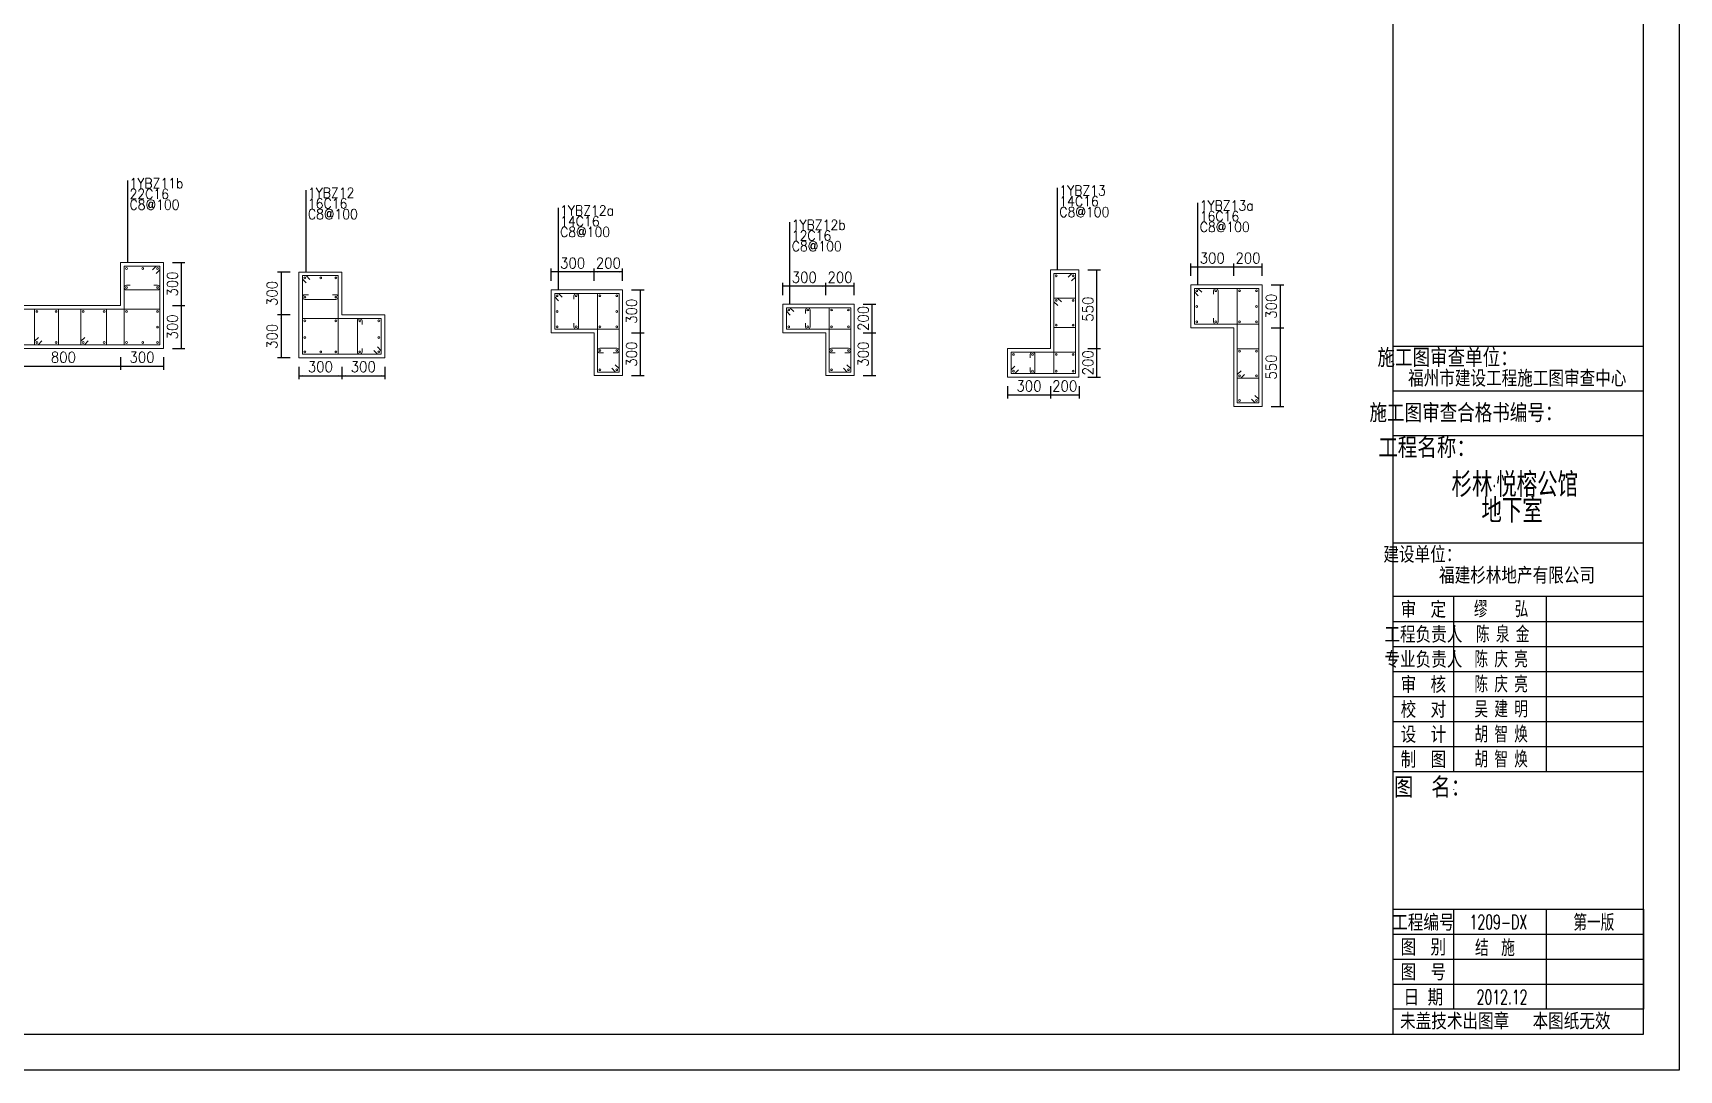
# Model space of a CAD drawing. Extents: x 292423 to 377252, y 106557 to 361882.
# Drawn here: x 330456 to 376523, y 302482 to 331499 of the extents above; entities that cross this region are included whole.
import ezdxf
from ezdxf.enums import TextEntityAlignment as Align

# ---------------------------------------------------------------- set-up
doc = ezdxf.new("R2010")
doc.units = 0
doc.header["$LTSCALE"] = 1000
for name, color, linetype in [('1508', 2, 'Continuous'), ('PUB_TITLE', 4, 'Continuous'), ('TEXT', 7, 'Continuous'), ('tk', 7, 'Continuous'), ('Y阴影', 254, 'Continuous')]:
    doc.layers.add(name, color=color, linetype=linetype)
for name, color, linetype, lineweight in [('REIN', 6, 'Continuous', 18), ('Z-柱大样外框', 7, 'ByLayer', 18), ('Z-详图标注', 3, 'Continuous', 18)]:
    doc.layers.add(name, color=color, linetype=linetype, lineweight=lineweight)
doc.styles.add('hztxt2', font='hztxt2')
doc.styles.get("Standard").update_dxf_attribs({"font": 'standard'})
doc.dimstyles.get("Standard").update_dxf_attribs({"dimtxt": 300, "dimasz": 100, "dimexe": 100, "dimexo": 250, "dimgap": 100, "dimtad": 0, "dimtoh": 1, "dimdec": 0, "dimlfac": 0.25, "dimdsep": 46, "dimcen": 0.09, "dimclrt": 7, "dimadec": 0, "dimazin": 0, "dimtfac": 1, "dimtdec": 4, "dimtofl": 0, "dimtmove": 0, "dimatfit": 3, "dimfxl": 1, "dimtolj": 1, "dimtzin": 0, "dimarcsym": 0})

# ---------------------------------------------------------------- blocks, each defined once
blk = doc.blocks.new('A1tk')
at = {"layer": 'PUB_TITLE'}
for p, q in [((76100, 20254), (83100, 20254)), ((76100, 19004), (83100, 19004)), ((76100, 17754), (83100, 17754)), ((76100, 14754), (83100, 14754)), ((76100, 13254), (83100, 13254)), ((77791, 13254), (77791, 8354)), ((80377, 13254), (80377, 8354)), ((76100, 12554), (83100, 12554)), ((76100, 11854), (83100, 11854)), ((76100, 11154), (83100, 11154)), ((76100, 10454), (83100, 10454)), ((76100, 9754), (83100, 9754)), ((76100, 9054), (83100, 9054)), ((76100, 8354), (83100, 8354)), ((77791, 7859), (77791, 7854)), ((76100, 4500), (83100, 4500)), ((77791, 4500), (77791, 1700)), ((80377, 4500), (80377, 1700)), ((83100, 4500), (83100, 1700)), ((76100, 3800), (83100, 3800)), ((76100, 3100), (83100, 3100)), ((76100, 2400), (83100, 2400)), ((83100, 1700), (76100, 1700))]:
    blk.add_line(p, q, dxfattribs=at)
at = {"layer": 'tk'}
blk.add_line((76100, 1000), (76100, 58400), dxfattribs=at)
at = {"layer": 'tk', "color": 5}
blk.add_lwpolyline([(0, 0), (0, 59400), (84100, 59400), (84100, 0)], close=True, dxfattribs=at)
at = {"layer": 'tk'}
blk.add_lwpolyline([(2500, 1000), (83100, 1000), (83100, 58400), (2500, 58400)], close=True, dxfattribs=at)
at = {"layer": 'PUB_TITLE', "style": 'hztxt2', "width": 0.8}
for s, height, p in [('施工图审查单位：', 450, (77622, 19953)), ('施工图审查合格书编号：', 450, (78136, 18409)), ('日  期', 400, (76945, 2050))]:
    blk.add_text(s, height=height, dxfattribs=at).set_placement(p, align=Align.MIDDLE)
at = {"layer": 'PUB_TITLE', "width": 0.8}
for s, height, p in [('工程名称：', 500, (77047, 17437)), ('建设单位：', 400, (76917, 14445)), ('审  定', 400, (76945, 12904)), ('工程负责人', 400, (76945, 12204)), ('专业负责人', 400, (76945, 11504)), ('审  核', 400, (76945, 10804)), ('校  对', 400, (76945, 10104)), ('设  计', 400, (76945, 9404)), ('制  图', 400, (76945, 8704)), ('图  名：', 500, (77188, 7934)), ('工程编号', 400, (76945, 4150)), ('图  别', 400, (76945, 3450)), ('图  号', 400, (76945, 2750)), ('未盖技术出图章   本图纸无效', 400, (79237, 1389))]:
    blk.add_text(s, height=height, dxfattribs=at).set_placement(p, align=Align.MIDDLE)
at = {"layer": 'TEXT', "color": 0}
for s, height, width, p in [('福州市建设工程施工图审查中心', 400, 0.8, (79571, 19373)), ('杉林·悦榕公馆', 600, 0.7, (79503, 16415)), ('地下室', 600, 0.7, (79428, 15691)), ('福建杉林地产有限公司', 400, 0.8, (79565, 13855))]:
    blk.add_text(s, height=height, dxfattribs=dict(at, width=width)).set_placement(p, align=Align.MIDDLE)
at = {"layer": 'TEXT', "color": 0, "linetype": 'ByBlock', "width": 0.7}
for s, p in [('缪    弘', (79121, 12915)), ('陈 泉 金', (79165, 12215)), ('陈 庆 亮', (79121, 11515)), ('陈 庆 亮', (79121, 10815)), ('吴 建 明', (79121, 10115)), ('胡 智 焕', (79121, 9415)), ('胡 智 焕', (79121, 8715)), ('1209-DX', (79042, 4141)), ('结  施', (78946, 3441))]:
    blk.add_text(s, height=400, dxfattribs=at).set_placement(p, align=Align.MIDDLE)
for s, p in [('第一版', (81142, 3942)), ('2012.12', (78435, 1841))]:
    blk.add_text(s, height=400, dxfattribs=at).set_placement(p)
blk = doc.blocks.new('*D473')
at = {"layer": 'Z-详图标注', "color": 0, "linetype": 'ByBlock', "lineweight": -2}
for p, q in [((337650, 324809), (337300, 324809)), ((337400, 324809), (337400, 323609)), ((337650, 323609), (337300, 323609))]:
    blk.add_line(p, q, dxfattribs=at)
for points in [[(337400, 324809), (337417, 324709), (337384, 324709)], [(337400, 323609), (337384, 323709), (337417, 323709)]]:
    blk.add_solid(points, dxfattribs=at)
at = {"layer": 'Z-详图标注', "color": 7, "linetype": 'Continuous', "lineweight": -2, "insert": (337150, 324209), "char_height": 300, "width": 566.67, "attachment_point": 5, "rotation": 90}
blk.add_mtext('300', dxfattribs=at)
blk = doc.blocks.new('*D76')
at = {"layer": 'Z-详图标注', "color": 0, "linetype": 'ByBlock', "lineweight": -2}
for p, q in [((337650, 323609), (337300, 323609)), ((337400, 323609), (337400, 322409)), ((337650, 322409), (337300, 322409))]:
    blk.add_line(p, q, dxfattribs=at)
for points in [[(337400, 323609), (337417, 323509), (337384, 323509)], [(337400, 322409), (337384, 322509), (337417, 322509)]]:
    blk.add_solid(points, dxfattribs=at)
at = {"layer": 'Z-详图标注', "color": 7, "linetype": 'Continuous', "lineweight": -2, "insert": (337150, 323009), "char_height": 300, "width": 566.67, "attachment_point": 5, "rotation": 90}
blk.add_mtext('300', dxfattribs=at)
blk = doc.blocks.new('*D575')
at = {"layer": 'Z-详图标注', "color": 0, "linetype": 'ByBlock', "lineweight": -2}
for p, q in [((337900, 322159), (337900, 321809)), ((339100, 322159), (339100, 321809)), ((337900, 321909), (339100, 321909))]:
    blk.add_line(p, q, dxfattribs=at)
for points in [[(337900, 321909), (338000, 321925), (338000, 321892)], [(339100, 321909), (339000, 321892), (339000, 321925)]]:
    blk.add_solid(points, dxfattribs=at)
at = {"layer": 'Z-详图标注', "color": 7, "linetype": 'Continuous', "lineweight": -2, "insert": (338500, 322159), "char_height": 300, "width": 566.67, "attachment_point": 5}
blk.add_mtext('300', dxfattribs=at)
blk = doc.blocks.new('*D183')
at = {"layer": 'Z-详图标注', "color": 0, "linetype": 'ByBlock', "lineweight": -2}
for p, q in [((339100, 322159), (339100, 321809)), ((340300, 322159), (340300, 321809)), ((339100, 321909), (340300, 321909))]:
    blk.add_line(p, q, dxfattribs=at)
for points in [[(339100, 321909), (339200, 321925), (339200, 321892)], [(340300, 321909), (340200, 321892), (340200, 321925)]]:
    blk.add_solid(points, dxfattribs=at)
at = {"layer": 'Z-详图标注', "color": 7, "linetype": 'Continuous', "lineweight": -2, "insert": (339700, 322159), "char_height": 300, "width": 566.67, "attachment_point": 5}
blk.add_mtext('300', dxfattribs=at)
blk = doc.blocks.new('*D236')
at = {"layer": 'Z-详图标注', "color": 0, "linetype": 'ByBlock', "lineweight": -2}
for p, q in [((357730, 321620), (357730, 321270)), ((358930, 321620), (358930, 321270)), ((357730, 321370), (358930, 321370))]:
    blk.add_line(p, q, dxfattribs=at)
for points in [[(357730, 321370), (357830, 321386), (357830, 321353)], [(358930, 321370), (358830, 321353), (358830, 321386)]]:
    blk.add_solid(points, dxfattribs=at)
at = {"layer": 'Z-详图标注', "color": 7, "linetype": 'Continuous', "lineweight": -2, "insert": (358330, 321620), "char_height": 300, "width": 566.67, "attachment_point": 5}
blk.add_mtext('300', dxfattribs=at)
blk = doc.blocks.new('*D731')
at = {"layer": 'Z-详图标注', "color": 0, "linetype": 'ByBlock', "lineweight": -2}
for p, q in [((358930, 321620), (358930, 321270)), ((359730, 321620), (359730, 321270)), ((358930, 321370), (359730, 321370))]:
    blk.add_line(p, q, dxfattribs=at)
for points in [[(358930, 321370), (359030, 321386), (359030, 321353)], [(359730, 321370), (359630, 321353), (359630, 321386)]]:
    blk.add_solid(points, dxfattribs=at)
at = {"layer": 'Z-详图标注', "color": 7, "linetype": 'Continuous', "lineweight": -2, "insert": (359330, 321620), "char_height": 300, "width": 566.67, "attachment_point": 5}
blk.add_mtext('200', dxfattribs=at)
blk = doc.blocks.new('*D343')
at = {"layer": 'Z-详图标注', "color": 0, "linetype": 'ByBlock', "lineweight": -2}
for p, q in [((359980, 322670), (360330, 322670)), ((360230, 321870), (360230, 322670)), ((359980, 321870), (360330, 321870))]:
    blk.add_line(p, q, dxfattribs=at)
for points in [[(360230, 322670), (360246, 322570), (360213, 322570)], [(360230, 321870), (360213, 321970), (360246, 321970)]]:
    blk.add_solid(points, dxfattribs=at)
at = {"layer": 'Z-详图标注', "color": 7, "linetype": 'Continuous', "lineweight": -2, "insert": (359980, 322270), "char_height": 300, "width": 566.67, "attachment_point": 5, "rotation": 90}
blk.add_mtext('200', dxfattribs=at)
blk = doc.blocks.new('*D826')
at = {"layer": 'Z-详图标注', "color": 0, "linetype": 'ByBlock', "lineweight": -2}
for p, q in [((359980, 324870), (360330, 324870)), ((360230, 322670), (360230, 324870)), ((359980, 322670), (360330, 322670))]:
    blk.add_line(p, q, dxfattribs=at)
for points in [[(360230, 324870), (360246, 324770), (360213, 324770)], [(360230, 322670), (360213, 322770), (360246, 322770)]]:
    blk.add_solid(points, dxfattribs=at)
at = {"layer": 'Z-详图标注', "color": 7, "linetype": 'Continuous', "lineweight": -2, "insert": (359980, 323770), "char_height": 300, "width": 566.67, "attachment_point": 5, "rotation": 90}
blk.add_mtext('550', dxfattribs=at)
blk = doc.blocks.new('*D749')
at = {"layer": 'Z-详图标注', "color": 0, "linetype": 'ByBlock', "lineweight": -2}
for p, q in [((347209, 323111), (347559, 323111)), ((347459, 321911), (347459, 323111)), ((347209, 321911), (347559, 321911))]:
    blk.add_line(p, q, dxfattribs=at)
for points in [[(347459, 323111), (347476, 323011), (347442, 323011)], [(347459, 321911), (347442, 322011), (347476, 322011)]]:
    blk.add_solid(points, dxfattribs=at)
at = {"layer": 'Z-详图标注', "color": 7, "linetype": 'Continuous', "lineweight": -2, "insert": (347209, 322511), "char_height": 300, "width": 566.67, "attachment_point": 5, "rotation": 90}
blk.add_mtext('300', dxfattribs=at)
blk = doc.blocks.new('*D802')
at = {"layer": 'Z-详图标注', "color": 0, "linetype": 'ByBlock', "lineweight": -2}
for p, q in [((347209, 324311), (347559, 324311)), ((347459, 323111), (347459, 324311)), ((347209, 323111), (347559, 323111))]:
    blk.add_line(p, q, dxfattribs=at)
for points in [[(347459, 324311), (347476, 324211), (347442, 324211)], [(347459, 323111), (347442, 323211), (347476, 323211)]]:
    blk.add_solid(points, dxfattribs=at)
at = {"layer": 'Z-详图标注', "color": 7, "linetype": 'Continuous', "lineweight": -2, "insert": (347209, 323711), "char_height": 300, "width": 566.67, "attachment_point": 5, "rotation": 90}
blk.add_mtext('300', dxfattribs=at)
blk = doc.blocks.new('*D419')
at = {"layer": 'Z-详图标注', "color": 0, "linetype": 'ByBlock', "lineweight": -2}
for p, q in [((346159, 324561), (346159, 324911)), ((346959, 324811), (346159, 324811)), ((346959, 324561), (346959, 324911))]:
    blk.add_line(p, q, dxfattribs=at)
for points in [[(346159, 324811), (346259, 324828), (346259, 324795)], [(346959, 324811), (346859, 324795), (346859, 324828)]]:
    blk.add_solid(points, dxfattribs=at)
at = {"layer": 'Z-详图标注', "color": 7, "linetype": 'Continuous', "lineweight": -2, "insert": (346559, 325061), "char_height": 300, "width": 566.67, "attachment_point": 5}
blk.add_mtext('200', dxfattribs=at)
blk = doc.blocks.new('*D30')
at = {"layer": 'Z-详图标注', "color": 0, "linetype": 'ByBlock', "lineweight": -2}
for p, q in [((344959, 324561), (344959, 324911)), ((346159, 324811), (344959, 324811)), ((346159, 324561), (346159, 324911))]:
    blk.add_line(p, q, dxfattribs=at)
for points in [[(344959, 324811), (345059, 324828), (345059, 324795)], [(346159, 324811), (346059, 324795), (346059, 324828)]]:
    blk.add_solid(points, dxfattribs=at)
at = {"layer": 'Z-详图标注', "color": 7, "linetype": 'Continuous', "lineweight": -2, "insert": (345559, 325061), "char_height": 300, "width": 566.67, "attachment_point": 5}
blk.add_mtext('300', dxfattribs=at)
blk = doc.blocks.new('*D521')
at = {"layer": 'Z-详图标注', "color": 0, "linetype": 'ByBlock', "lineweight": -2}
for p, q in [((353692, 323111), (354042, 323111)), ((353942, 321911), (353942, 323111)), ((353692, 321911), (354042, 321911))]:
    blk.add_line(p, q, dxfattribs=at)
for points in [[(353942, 323111), (353959, 323011), (353925, 323011)], [(353942, 321911), (353925, 322011), (353959, 322011)]]:
    blk.add_solid(points, dxfattribs=at)
at = {"layer": 'Z-详图标注', "color": 7, "linetype": 'Continuous', "lineweight": -2, "insert": (353692, 322511), "char_height": 300, "width": 566.67, "attachment_point": 5, "rotation": 90}
blk.add_mtext('300', dxfattribs=at)
blk = doc.blocks.new('*D576')
at = {"layer": 'Z-详图标注', "color": 0, "linetype": 'ByBlock', "lineweight": -2}
for p, q in [((353692, 323911), (354042, 323911)), ((353942, 323111), (353942, 323911)), ((353692, 323111), (354042, 323111))]:
    blk.add_line(p, q, dxfattribs=at)
for points in [[(353942, 323911), (353959, 323811), (353925, 323811)], [(353942, 323111), (353925, 323211), (353959, 323211)]]:
    blk.add_solid(points, dxfattribs=at)
at = {"layer": 'Z-详图标注', "color": 7, "linetype": 'Continuous', "lineweight": -2, "insert": (353692, 323511), "char_height": 300, "width": 566.67, "attachment_point": 5, "rotation": 90}
blk.add_mtext('200', dxfattribs=at)
blk = doc.blocks.new('*D195')
at = {"layer": 'Z-详图标注', "color": 0, "linetype": 'ByBlock', "lineweight": -2}
for p, q in [((352642, 324161), (352642, 324511)), ((353442, 324411), (352642, 324411)), ((353442, 324161), (353442, 324511))]:
    blk.add_line(p, q, dxfattribs=at)
for points in [[(352642, 324411), (352742, 324428), (352742, 324395)], [(353442, 324411), (353342, 324395), (353342, 324428)]]:
    blk.add_solid(points, dxfattribs=at)
at = {"layer": 'Z-详图标注', "color": 7, "linetype": 'Continuous', "lineweight": -2, "insert": (353042, 324661), "char_height": 300, "width": 566.67, "attachment_point": 5}
blk.add_mtext('200', dxfattribs=at)
blk = doc.blocks.new('*D675')
at = {"layer": 'Z-详图标注', "color": 0, "linetype": 'ByBlock', "lineweight": -2}
for p, q in [((351442, 324161), (351442, 324511)), ((352642, 324411), (351442, 324411)), ((352642, 324161), (352642, 324511))]:
    blk.add_line(p, q, dxfattribs=at)
for points in [[(351442, 324411), (351542, 324428), (351542, 324395)], [(352642, 324411), (352542, 324395), (352542, 324428)]]:
    blk.add_solid(points, dxfattribs=at)
at = {"layer": 'Z-详图标注', "color": 7, "linetype": 'Continuous', "lineweight": -2, "insert": (352042, 324661), "char_height": 300, "width": 566.67, "attachment_point": 5}
blk.add_mtext('300', dxfattribs=at)
blk = doc.blocks.new('*D297')
at = {"layer": 'Z-详图标注', "color": 0, "linetype": 'ByBlock', "lineweight": -2}
for p, q in [((362859, 324701), (362859, 325051)), ((362859, 324951), (364059, 324951)), ((364059, 324701), (364059, 325051))]:
    blk.add_line(p, q, dxfattribs=at)
for points in [[(362859, 324951), (362959, 324967), (362959, 324934)], [(364059, 324951), (363959, 324934), (363959, 324967)]]:
    blk.add_solid(points, dxfattribs=at)
at = {"layer": 'Z-详图标注', "color": 7, "linetype": 'Continuous', "lineweight": -2, "insert": (363459, 325201), "char_height": 300, "width": 566.67, "attachment_point": 5}
blk.add_mtext('300', dxfattribs=at)
blk = doc.blocks.new('*D349')
at = {"layer": 'Z-详图标注', "color": 0, "linetype": 'ByBlock', "lineweight": -2}
for p, q in [((364059, 324701), (364059, 325051)), ((364059, 324951), (364859, 324951)), ((364859, 324701), (364859, 325051))]:
    blk.add_line(p, q, dxfattribs=at)
for points in [[(364059, 324951), (364159, 324967), (364159, 324934)], [(364859, 324951), (364759, 324934), (364759, 324967)]]:
    blk.add_solid(points, dxfattribs=at)
at = {"layer": 'Z-详图标注', "color": 7, "linetype": 'Continuous', "lineweight": -2, "insert": (364459, 325201), "char_height": 300, "width": 566.67, "attachment_point": 5}
blk.add_mtext('200', dxfattribs=at)
blk = doc.blocks.new('*D832')
at = {"layer": 'Z-详图标注', "color": 0, "linetype": 'ByBlock', "lineweight": -2}
for p, q in [((365109, 324451), (365459, 324451)), ((365359, 324451), (365359, 323251)), ((365109, 323251), (365459, 323251))]:
    blk.add_line(p, q, dxfattribs=at)
for points in [[(365359, 324451), (365376, 324351), (365342, 324351)], [(365359, 323251), (365342, 323351), (365376, 323351)]]:
    blk.add_solid(points, dxfattribs=at)
at = {"layer": 'Z-详图标注', "color": 7, "linetype": 'Continuous', "lineweight": -2, "insert": (365109, 323851), "char_height": 300, "width": 566.67, "attachment_point": 5, "rotation": 90}
blk.add_mtext('300', dxfattribs=at)
blk = doc.blocks.new('*D542')
at = {"layer": 'Z-详图标注', "color": 0, "linetype": 'ByBlock', "lineweight": -2}
for p, q in [((365109, 323251), (365459, 323251)), ((365359, 323251), (365359, 321051)), ((365109, 321051), (365459, 321051))]:
    blk.add_line(p, q, dxfattribs=at)
for points in [[(365359, 323251), (365376, 323151), (365342, 323151)], [(365359, 321051), (365342, 321151), (365376, 321151)]]:
    blk.add_solid(points, dxfattribs=at)
at = {"layer": 'Z-详图标注', "color": 7, "linetype": 'Continuous', "lineweight": -2, "insert": (365109, 322151), "char_height": 300, "width": 566.67, "attachment_point": 5, "rotation": 90}
blk.add_mtext('550', dxfattribs=at)
blk = doc.blocks.new('*D164')
at = {"layer": 'Z-详图标注', "color": 0, "linetype": 'ByBlock', "lineweight": -2}
for p, q in [((329709, 322424), (329709, 322074)), ((329709, 322174), (332909, 322174)), ((332909, 322424), (332909, 322074))]:
    blk.add_line(p, q, dxfattribs=at)
for points in [[(329709, 322174), (329809, 322190), (329809, 322157)], [(332909, 322174), (332809, 322157), (332809, 322190)]]:
    blk.add_solid(points, dxfattribs=at)
at = {"layer": 'Z-详图标注', "color": 7, "linetype": 'Continuous', "lineweight": -2, "insert": (331309, 322424), "char_height": 300, "width": 566.67, "attachment_point": 5}
blk.add_mtext('800', dxfattribs=at)
blk = doc.blocks.new('*D217')
at = {"layer": 'Z-详图标注', "color": 0, "linetype": 'ByBlock', "lineweight": -2}
for p, q in [((332909, 322424), (332909, 322074)), ((332909, 322174), (334109, 322174)), ((334109, 322424), (334109, 322074))]:
    blk.add_line(p, q, dxfattribs=at)
for points in [[(332909, 322174), (333009, 322190), (333009, 322157)], [(334109, 322174), (334009, 322157), (334009, 322190)]]:
    blk.add_solid(points, dxfattribs=at)
at = {"layer": 'Z-详图标注', "color": 7, "linetype": 'Continuous', "lineweight": -2, "insert": (333509, 322424), "char_height": 300, "width": 566.67, "attachment_point": 5}
blk.add_mtext('300', dxfattribs=at)
blk = doc.blocks.new('*D703')
at = {"layer": 'Z-详图标注', "color": 0, "linetype": 'ByBlock', "lineweight": -2}
for p, q in [((334359, 323874), (334709, 323874)), ((334609, 322674), (334609, 323874)), ((334359, 322674), (334709, 322674))]:
    blk.add_line(p, q, dxfattribs=at)
for points in [[(334609, 323874), (334625, 323774), (334592, 323774)], [(334609, 322674), (334592, 322774), (334625, 322774)]]:
    blk.add_solid(points, dxfattribs=at)
at = {"layer": 'Z-详图标注', "color": 7, "linetype": 'Continuous', "lineweight": -2, "insert": (334359, 323274), "char_height": 300, "width": 566.67, "attachment_point": 5, "rotation": 90}
blk.add_mtext('300', dxfattribs=at)
blk = doc.blocks.new('*D322')
at = {"layer": 'Z-详图标注', "color": 0, "linetype": 'ByBlock', "lineweight": -2}
for p, q in [((334359, 325074), (334709, 325074)), ((334609, 323874), (334609, 325074)), ((334359, 323874), (334709, 323874))]:
    blk.add_line(p, q, dxfattribs=at)
for points in [[(334609, 325074), (334625, 324974), (334592, 324974)], [(334609, 323874), (334592, 323974), (334625, 323974)]]:
    blk.add_solid(points, dxfattribs=at)
at = {"layer": 'Z-详图标注', "color": 7, "linetype": 'Continuous', "lineweight": -2, "insert": (334359, 324474), "char_height": 300, "width": 566.67, "attachment_point": 5, "rotation": 90}
blk.add_mtext('300', dxfattribs=at)

msp = doc.modelspace()

# ---------------------------------------------------------------- linework, layer by layer
at = {"layer": 'REIN', "color": 6}
for points in [[(333802.7, 324867.5), (333908.7, 324973.6), (334008.7, 324973.6), (334008.7, 322773.6), (333008.7, 322773.6), (333008.7, 324973.6), (334008.7, 324973.6), (334008.7, 324873.6), (333902.7, 324767.5)], [(338106.3, 324502.5), (338000.2, 324608.6), (338000.2, 324708.6), (339000.2, 324708.6), (339000.2, 322508.6), (338000.2, 322508.6), (338000.2, 324708.6), (338100.2, 324708.6), (338206.3, 324602.5)], [(359423.5, 324663.5), (359529.6, 324769.5), (359629.6, 324769.5), (359629.6, 321969.5), (359029.6, 321969.5), (359029.6, 324769.5), (359629.6, 324769.5), (359629.6, 324669.5), (359523.5, 324563.5)], [(363165.2, 324244.7), (363059.1, 324350.7), (362959.1, 324350.7), (362959.1, 323350.7), (364759.1, 323350.7), (364759.1, 324350.7), (362959.1, 324350.7), (362959.1, 324250.7), (363065.2, 324144.7)], [(364553.1, 321256.8), (364659.1, 321150.7), (364759.1, 321150.7), (364759.1, 324350.7), (364159.1, 324350.7), (364159.1, 321150.7), (364759.1, 321150.7), (364759.1, 321250.7), (364653.1, 321356.8)], [(345165.1, 324005.2), (345059.1, 324111.2), (345059.1, 324211.2), (346859.1, 324211.2), (346859.1, 323211.2), (345059.1, 323211.2), (345059.1, 324211.2), (345159.1, 324211.2), (345265.1, 324105.2)], [(346753, 322217.3), (346859.1, 322111.2), (346859.1, 322011.2), (346259.1, 322011.2), (346259.1, 324211.2), (346859.1, 324211.2), (346859.1, 322011.2), (346759.1, 322011.2), (346653, 322117.3)], [(359135.6, 323873.5), (359029.6, 323979.5), (359029.6, 324079.5), (359629.6, 324079.5), (359629.6, 323259.5), (359029.6, 323259.5), (359029.6, 324079.5), (359129.6, 324079.5), (359235.6, 323973.5)], [(330014.8, 322879.7), (329908.7, 322773.6), (329808.7, 322773.6), (329808.7, 323773.6), (334008.7, 323773.6), (334008.7, 322773.6), (329808.7, 322773.6), (329808.7, 322873.6), (329914.8, 322979.7)], [(330708.8, 322879.7), (330602.7, 322773.6), (330502.7, 322773.6), (330502.7, 323773.6), (331169.1, 323773.6), (331169.1, 322773.6), (330502.7, 322773.6), (330502.7, 322873.6), (330608.8, 322979.7)], [(332004.2, 322879.7), (331898.2, 322773.6), (331798.2, 322773.6), (331798.2, 323773.6), (332514.7, 323773.6), (332514.7, 322773.6), (331798.2, 322773.6), (331798.2, 322873.6), (331904.2, 322979.7)], [(340094.1, 322714.6), (340200.2, 322608.6), (340200.2, 322508.6), (338000.2, 322508.6), (338000.2, 323508.6), (340200.2, 323508.6), (340200.2, 322508.6), (340100.2, 322508.6), (339994.1, 322614.6)], [(351648, 323605.2), (351541.9, 323711.2), (351541.9, 323811.2), (353341.9, 323811.2), (353341.9, 323211.2), (351541.9, 323211.2), (351541.9, 323811.2), (351641.9, 323811.2), (351748, 323705.2)], [(353235.8, 322217.3), (353341.9, 322111.2), (353341.9, 322011.2), (352741.9, 322011.2), (352741.9, 323811.2), (353341.9, 323811.2), (353341.9, 322011.2), (353241.9, 322011.2), (353135.8, 322117.3)], [(358035.6, 322075.6), (357929.6, 321969.5), (357829.6, 321969.5), (357829.6, 322569.5), (359629.6, 322569.5), (359629.6, 321969.5), (357829.6, 321969.5), (357829.6, 322069.5), (357935.6, 322175.6)], [(364265.2, 322046.8), (364159.1, 321940.7), (364159.1, 321840.7), (364759.1, 321840.7), (364759.1, 322660.7), (364159.1, 322660.7), (364159.1, 321840.7), (364259.1, 321840.7), (364365.2, 321946.8)]]:
    msp.add_lwpolyline(points, dxfattribs=at)
for points in [[(333048.7, 324908.6, 1), (333098.7, 324908.6, 1)], [(333504, 324908.6, 1), (333554, 324908.6, 1)], [(333918.7, 324908.6, 1), (333968.7, 324908.6, 1)], [(333048.7, 324373.6, 1), (333098.7, 324373.6, 1)], [(333918.7, 324373.6, 1), (333968.7, 324373.6, 1)], [(338040.2, 324643.6, 1), (338090.2, 324643.6, 1)], [(338484.9, 324643.6, 1), (338534.9, 324643.6, 1)], [(338910.2, 324643.6, 1), (338960.2, 324643.6, 1)], [(359069.6, 324704.5, 1), (359119.6, 324704.5, 1)], [(359539.6, 324704.5, 1), (359589.6, 324704.5, 1)], [(338040.2, 324108.6, 1), (338090.2, 324108.6, 1)], [(338910.2, 324108.6, 1), (338960.2, 324108.6, 1)], [(345149.1, 324146.2, 1), (345099.1, 324146.2, 1)], [(345684.1, 324146.2, 1), (345634.1, 324146.2, 1)], [(346349.1, 324146.2, 1), (346299.1, 324146.2, 1)], [(346819.1, 324146.2, 1), (346769.1, 324146.2, 1)], [(359069.6, 324014.5, 1), (359119.6, 324014.5, 1)], [(359539.6, 324014.5, 1), (359589.6, 324014.5, 1)], [(362999.1, 324285.7, -1), (363049.1, 324285.7, -1)], [(362999.1, 323845.1, -1), (363049.1, 323845.1, -1)], [(363534.1, 324285.7, -1), (363584.1, 324285.7, -1)], [(364199.1, 324285.7, -1), (364249.1, 324285.7, -1)], [(364669.1, 324285.7, -1), (364719.1, 324285.7, -1)], [(364669.1, 323845.1, -1), (364719.1, 323845.1, -1)], [(330542.7, 323708.6, 1), (330592.7, 323708.6, 1)], [(331079.1, 323708.6, 1), (331129.1, 323708.6, 1)], [(331838.2, 323708.6, 1), (331888.2, 323708.6, 1)], [(332424.7, 323708.6, 1), (332474.7, 323708.6, 1)], [(333048.7, 323708.6, 1), (333098.7, 323708.6, 1)], [(333918.7, 323708.6, 1), (333968.7, 323708.6, 1)], [(338040.2, 323443.6, 1), (338090.2, 323443.6, 1)], [(338910.2, 323443.6, 1), (338960.2, 323443.6, 1)], [(339575.2, 323443.6, 1), (339625.2, 323443.6, 1)], [(340110.2, 323443.6, 1), (340160.2, 323443.6, 1)], [(345149.1, 323704.1, 1), (345099.1, 323704.1, 1)], [(346819.1, 323704.1, 1), (346769.1, 323704.1, 1)], [(351631.9, 323746.2, 1), (351581.9, 323746.2, 1)], [(352166.9, 323746.2, 1), (352116.9, 323746.2, 1)], [(352831.9, 323746.2, 1), (352781.9, 323746.2, 1)], [(353301.9, 323746.2, 1), (353251.9, 323746.2, 1)], [(362999.1, 323415.7, -1), (363049.1, 323415.7, -1)], [(363534.1, 323415.7, -1), (363584.1, 323415.7, -1)], [(364199.1, 323415.7, -1), (364249.1, 323415.7, -1)], [(364669.1, 323415.7, -1), (364719.1, 323415.7, -1)], [(333918.7, 323269.1, 1), (333968.7, 323269.1, 1)], [(338040.2, 322974.6, 1), (338090.2, 322974.6, 1)], [(340110.2, 322974.6, 1), (340160.2, 322974.6, 1)], [(345149.1, 323276.2, 1), (345099.1, 323276.2, 1)], [(345684.1, 323276.2, 1), (345634.1, 323276.2, 1)], [(346349.1, 323276.2, 1), (346299.1, 323276.2, 1)], [(346819.1, 323276.2, 1), (346769.1, 323276.2, 1)], [(351631.9, 323276.2, 1), (351581.9, 323276.2, 1)], [(352166.9, 323276.2, 1), (352116.9, 323276.2, 1)], [(352831.9, 323276.2, 1), (352781.9, 323276.2, 1)], [(353301.9, 323276.2, 1), (353251.9, 323276.2, 1)], [(359069.6, 323324.5, 1), (359119.6, 323324.5, 1)], [(359539.6, 323324.5, 1), (359589.6, 323324.5, 1)], [(330542.7, 322838.6, 1), (330592.7, 322838.6, 1)], [(331079.1, 322838.6, 1), (331129.1, 322838.6, 1)], [(331838.2, 322838.6, 1), (331888.2, 322838.6, 1)], [(332424.7, 322838.6, 1), (332474.7, 322838.6, 1)], [(333048.7, 322838.6, 1), (333098.7, 322838.6, 1)], [(333504, 322838.6, 1), (333554, 322838.6, 1)], [(333918.7, 322838.6, 1), (333968.7, 322838.6, 1)], [(338040.2, 322573.6, 1), (338090.2, 322573.6, 1)], [(338484.9, 322573.6, 1), (338534.9, 322573.6, 1)], [(338910.2, 322573.6, 1), (338960.2, 322573.6, 1)], [(339575.2, 322573.6, 1), (339625.2, 322573.6, 1)], [(340110.2, 322573.6, 1), (340160.2, 322573.6, 1)], [(346349.1, 322611.2, 1), (346299.1, 322611.2, 1)], [(346819.1, 322611.2, 1), (346769.1, 322611.2, 1)], [(352831.9, 322611.2, 1), (352781.9, 322611.2, 1)], [(353301.9, 322611.2, 1), (353251.9, 322611.2, 1)], [(357869.6, 322504.5, 1), (357919.6, 322504.5, 1)], [(358404.6, 322504.5, 1), (358454.6, 322504.5, 1)], [(359069.6, 322504.5, 1), (359119.6, 322504.5, 1)], [(359539.6, 322504.5, 1), (359589.6, 322504.5, 1)], [(364199.1, 322595.7, -1), (364249.1, 322595.7, -1)], [(364669.1, 322595.7, -1), (364719.1, 322595.7, -1)], [(346349.1, 322076.2, 1), (346299.1, 322076.2, 1)], [(346819.1, 322076.2, 1), (346769.1, 322076.2, 1)], [(352831.9, 322076.2, 1), (352781.9, 322076.2, 1)], [(353301.9, 322076.2, 1), (353251.9, 322076.2, 1)], [(357869.6, 322034.5, 1), (357919.6, 322034.5, 1)], [(358404.6, 322034.5, 1), (358454.6, 322034.5, 1)], [(359069.6, 322034.5, 1), (359119.6, 322034.5, 1)], [(359539.6, 322034.5, 1), (359589.6, 322034.5, 1)], [(364199.1, 321905.7, -1), (364249.1, 321905.7, -1)], [(364669.1, 321905.7, -1), (364719.1, 321905.7, -1)], [(364199.1, 321215.7, -1), (364249.1, 321215.7, -1)], [(364669.1, 321215.7, -1), (364719.1, 321215.7, -1)]]:
    msp.add_lwpolyline(points, format="xyb", close=True, dxfattribs=at)
for points in [[(333843.7, 324438.6), (333943.7, 324438.6, -1), (333943.7, 324308.6), (333073.7, 324308.6, -1), (333073.7, 324438.6), (333173.7, 324438.6)], [(363494.1, 323515.7), (363494.1, 323415.7, 1), (363624.1, 323415.7), (363624.1, 324285.7, 1), (363494.1, 324285.7), (363494.1, 324185.7)], [(338835.2, 324173.6), (338935.2, 324173.6, -1), (338935.2, 324043.6), (338065.2, 324043.6, -1), (338065.2, 324173.6), (338165.2, 324173.6)], [(345594.1, 324046.2), (345594.1, 324146.2, -1), (345724.1, 324146.2), (345724.1, 323276.2, -1), (345594.1, 323276.2), (345594.1, 323376.2)], [(339665.2, 322673.6), (339665.2, 322573.6, -1), (339535.2, 322573.6), (339535.2, 323443.6, -1), (339665.2, 323443.6), (339665.2, 323343.6)], [(352076.9, 323646.2), (352076.9, 323746.2, -1), (352206.9, 323746.2), (352206.9, 323276.2, -1), (352076.9, 323276.2), (352076.9, 323376.2)], [(346424.1, 322546.2), (346324.1, 322546.2, -1), (346324.1, 322676.2), (346794.1, 322676.2, -1), (346794.1, 322546.2), (346694.1, 322546.2)], [(352906.9, 322546.2), (352806.9, 322546.2, -1), (352806.9, 322676.2), (353276.9, 322676.2, -1), (353276.9, 322546.2), (353176.9, 322546.2)], [(358364.6, 322404.5), (358364.6, 322504.5, -1), (358494.6, 322504.5), (358494.6, 322034.5, -1), (358364.6, 322034.5), (358364.6, 322134.5)]]:
    msp.add_lwpolyline(points, format="xyb", dxfattribs=at)
at = {"layer": 'Y阴影'}
for p, q in [((333108.7, 325068.6), (333108.7, 327368.6)), ((338100.2, 324803.6), (338100.2, 327103.6)), ((359129.6, 324864.5), (359129.6, 327164.5)), ((363059.1, 324445.7), (363059.1, 326745.7)), ((345159.1, 324306.2), (345159.1, 326606.2)), ((351641.9, 323906.2), (351641.9, 326206.2))]:
    msp.add_line(p, q, dxfattribs=at)
at = {"layer": 'Z-柱大样外框'}
for points in [[(329708.7, 323873.6), (329708.7, 322673.6), (334108.7, 322673.6), (334108.7, 325073.6), (332908.7, 325073.6), (332908.7, 323873.6), (329708.7, 323873.6)], [(337900.2, 324808.6), (337900.2, 322408.6), (340300.2, 322408.6), (340300.2, 323608.6), (339100.2, 323608.6), (339100.2, 324808.6), (337900.2, 324808.6)], [(357729.6, 322669.5), (357729.6, 321869.5), (359729.6, 321869.5), (359729.6, 324869.5), (358929.6, 324869.5), (358929.6, 322669.5), (357729.6, 322669.5)], [(346959.1, 321911.2), (346959.1, 324311.2), (344959.1, 324311.2), (344959.1, 323111.2), (346159.1, 323111.2), (346159.1, 321911.2), (346959.1, 321911.2)], [(362859.1, 323250.7), (362859.1, 324450.7), (364859.1, 324450.7), (364859.1, 321050.7), (364059.1, 321050.7), (364059.1, 323250.7), (362859.1, 323250.7)], [(353441.9, 321911.2), (353441.9, 323911.2), (351441.9, 323911.2), (351441.9, 323111.2), (352641.9, 323111.2), (352641.9, 321911.2), (353441.9, 321911.2)]]:
    msp.add_lwpolyline(points, close=True, dxfattribs=at)

# ---------------------------------------------------------------- block references
at = {"layer": '1508'}
msp.add_blockref('A1tk', (292422.6, 302482.4), dxfattribs=at)

# ---------------------------------------------------------------- texts
at = {"layer": 'Y阴影'}
for s, p in [('22C16', (333158.7, 326768.6)), ('1YBZ11b', (333158.7, 327068.6)), ('1YBZ12', (338150.2, 326803.6)), ('1YBZ13', (359179.6, 326864.5)), ('C8@100', (333158.7, 326468.6)), ('16C16', (338150.2, 326503.6)), ('1YBZ12a', (345209.1, 326306.2)), ('C8@100', (359179.6, 326264.5)), ('14C16', (359179.6, 326564.5)), ('1YBZ13a', (363109.1, 326445.7)), ('C8@100', (338150.2, 326203.6)), ('14C16', (345209.1, 326006.2)), ('1YBZ12b', (351691.9, 325906.2)), ('C8@100', (363109.1, 325845.7)), ('16C16', (363109.1, 326145.7)), ('C8@100', (345209.1, 325706.2)), ('12C16', (351691.9, 325606.2)), ('C8@100', (351691.9, 325306.2))]:
    msp.add_text(s, height=280, dxfattribs=at).set_placement(p, align=Align.BOTTOM_LEFT)

# ---------------------------------------------------------------- dimensions: what is measured, and where the dimension line sits
at = {"layer": 'Z-详图标注'}
for base, p1, p2, angle, picture, middle in [((344959.1, 324811.2), (346159.1, 324311.2), (344959.1, 324311.2), 180, '*D30', (345559.1, 325061.2)), ((346159.1, 324811.2), (346959.1, 324311.2), (346159.1, 324311.2), 180, '*D419', (346559.1, 325061.2)), ((334608.7, 325073.6), (334108.7, 323873.6), (334108.7, 325073.6), 90, '*D322', (334358.7, 324473.6)), ((337400.2, 323608.6), (337900.2, 324808.6), (337900.2, 323608.6), 270, '*D473', (337150.2, 324208.6)), ((351441.9, 324411.2), (352641.9, 323911.2), (351441.9, 323911.2), 180, '*D675', (352041.9, 324661.2)), ((352641.9, 324411.2), (353441.9, 323911.2), (352641.9, 323911.2), 180, '*D195', (353041.9, 324661.2)), ((360229.6, 324869.5), (359729.6, 322669.5), (359729.6, 324869.5), 90, '*D826', (359979.6, 323769.5)), ((347459.1, 324311.2), (346959.1, 323111.2), (346959.1, 324311.2), 90, '*D802', (347209.1, 323711.2)), ((365359.1, 323250.7), (364859.1, 324450.7), (364859.1, 323250.7), 270, '*D832', (365109.1, 323850.7)), ((334608.7, 323873.6), (334108.7, 322673.6), (334108.7, 323873.6), 90, '*D703', (334358.7, 323273.6)), ((353941.9, 323911.2), (353441.9, 323111.2), (353441.9, 323911.2), 90, '*D576', (353691.9, 323511.2)), ((337400.2, 322408.6), (337900.2, 323608.6), (337900.2, 322408.6), 270, '*D76', (337150.2, 323008.6)), ((347459.1, 323111.2), (346959.1, 321911.2), (346959.1, 323111.2), 90, '*D749', (347209.1, 322511.2)), ((353941.9, 323111.2), (353441.9, 321911.2), (353441.9, 323111.2), 90, '*D521', (353691.9, 322511.2)), ((365359.1, 321050.7), (364859.1, 323250.7), (364859.1, 321050.7), 270, '*D542', (365109.1, 322150.7)), ((360229.6, 322669.5), (359729.6, 321869.5), (359729.6, 322669.5), 90, '*D343', (359979.6, 322269.5))]:
    dim = msp.add_linear_dim(base=base, p1=p1, p2=p2, angle=angle, dimstyle='Standard', dxfattribs=at)
    dim.commit()
    dim.dimension.update_dxf_attribs({"geometry": picture, "text_midpoint": middle})
for base, p1, p2, picture, middle in [((364059.1, 324950.7), (362859.1, 324450.7), (364059.1, 324450.7), '*D297', (363459.1, 325200.7)), ((364859.1, 324950.7), (364059.1, 324450.7), (364859.1, 324450.7), '*D349', (364459.1, 325200.7)), ((332908.7, 322173.6), (329708.7, 322673.6), (332908.7, 322673.6), '*D164', (331308.7, 322423.6)), ((334108.7, 322173.6), (332908.7, 322673.6), (334108.7, 322673.6), '*D217', (333508.7, 322423.6)), ((339100.2, 321908.6), (337900.2, 322408.6), (339100.2, 322408.6), '*D575', (338500.2, 322158.6)), ((340300.2, 321908.6), (339100.2, 322408.6), (340300.2, 322408.6), '*D183', (339700.2, 322158.6)), ((358929.6, 321369.5), (357729.6, 321869.5), (358929.6, 321869.5), '*D236', (358329.6, 321619.5)), ((359729.6, 321369.5), (358929.6, 321869.5), (359729.6, 321869.5), '*D731', (359329.6, 321619.5))]:
    dim = msp.add_linear_dim(base=base, p1=p1, p2=p2, dimstyle='Standard', dxfattribs=at)
    dim.commit()
    dim.dimension.update_dxf_attribs({"geometry": picture, "text_midpoint": middle})

doc.saveas('drawing.dxf')
